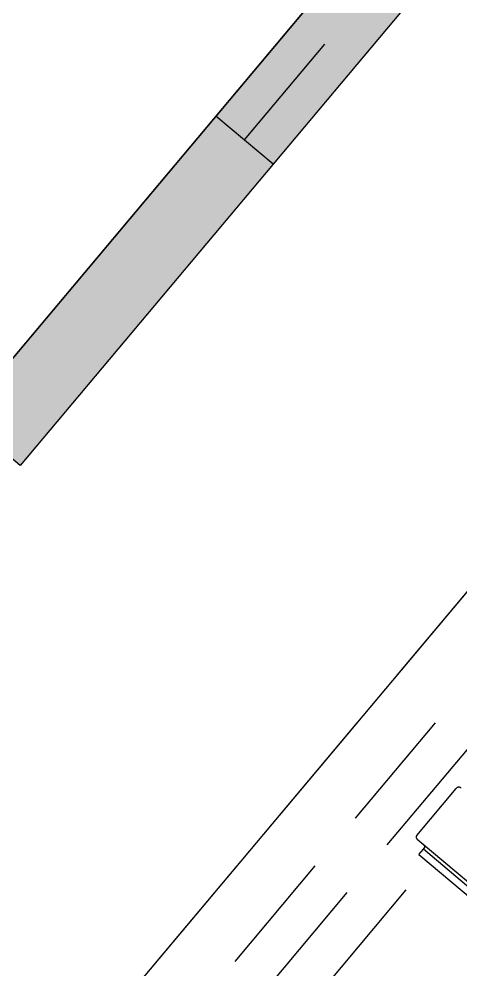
# Model space of a CAD drawing. Header units: millimetres. Extents: x 834140250 to 834644390, y 817877047 to 817987022.
# Drawn here: x 834539244 to 834540130, y 817953821 to 817955729 of the extents above; entities that cross this region are included whole.
import ezdxf

# ---------------------------------------------------------------- set-up
doc = ezdxf.new("R2010")
doc.units = ezdxf.units.MM
doc.header["$LTSCALE"] = 1000
doc.header["$MEASUREMENT"] = 0
doc.linetypes.add('3B52X-MAGP-P-L000_XB$0$HIDDEN', pattern=[0.375, 0.25, -0.125])
for name, color, linetype in [('3B52X-MAGP-P-L000_XB$0$VPA060_Hatch', 252, 'Continuous'), ('3B52X-MAGP-P-L000_XB$0$VPA220_Wall-Conc', 3, 'Continuous'), ('3B52X-MAGP-P-L000_XB$0$VPA240_road curb', 1, 'Continuous'), ('3B52X-MAGP-P-L000_XB$0$VPA383_Louvres', 1, 'Continuous'), ('3B52X-MAGP-P-L000_XB$0$VPA500_Equipment', 9, 'Continuous'), ('3B52X-MAGP-P-L000_XB$0$VPA500_Plinth', 7, 'Continuous')]:
    doc.layers.add(name, color=color, linetype=linetype)

# ---------------------------------------------------------------- blocks, each defined once
blk = doc.blocks.new('GFA_GF')
at = {"layer": '3B52X-MAGP-P-L000_XB$0$VPA060_Hatch'}
h = blk.add_hatch(dxfattribs=at)
h.set_pattern_fill('AR-CONC', color=253, scale=20, style=0)
h.set_pattern_definition([(100, (-13521.53, 17305.91), (101.8234, 101.8234), [15, -165]), (45, (-13521.53, 17305.91), (-133.0801, 75.442), [12, -132]), (150.4514, (-13513.04, 17314.4), (-31.2565, 177.2654), [12.748, -140.2284]), (96.1842, (-13552.17, 17331.63), (162.5608, 142.2321), [22.5, -247.5]), (146.6356, (-13538.62, 17343.48), (-29.0856, 268.4288), [19.122, -210.3426]), (41.1842, (-13552.17, 17331.63), (-29.0858, 268.4288), [18, -198]), (71, (-13531.66, 17340.52), (138.4217, 39.6918), [15, -165]), (16, (-13531.66, 17340.52), (-79.8194, 130.5016), [12, -132]), (121.4514, (-13520.12, 17343.83), (58.6024, 170.1933), [12.748, -140.2284]), (87.5, (-13521.53, 17305.914), (-49.43906, 44.659), [0, -130.4, 0, -134, 0, -132.5]), (57.5, (-13521.53, 17305.914), (-26.60782, 91.00918), [0, -76.4, 0, -127.4, 0, -50.5]), (17.5, (-13550.2, 17271.75), (72.08249, 78.88675), [0, -50, 0, -156, 0, -207]), (7.5, (-13563.05, 17256.43), (59.636, 102.21856), [0, -65, 0, -103.6, 0, -147])])
h.paths.add_polyline_path([(-10558.6, 17459.1), (-10687.2, 17305.9), (-13521.5, 19684.2), (-13393, 19837.4)])
h.paths.add_polyline_path([(-11946.7, 21561), (-11689.6, 21867.4), (-11153.4, 21417.5), (-11410.5, 21111.1)])
h.paths.add_polyline_path([(-8887.4, 19450.8), (-10558.6, 17459.1), (-10673.5, 17555.5), (-9098.7, 19432.3), (-11281.9, 21264.3), (-11185.5, 21379.2), (-8887.4, 19450.8)])
h.paths.add_polyline_path([(-10616.1, 23146.7), (-8996.3, 25077.2), (-8881.4, 24980.8), (-10501.2, 23050.3), (-8624.4, 21475.5), (-8065.2, 22142), (-7950.3, 22045.5), (-8625.2, 21241.2), (-10731.8, 23008.9)])
h.paths.add_polyline_path([(-8340.7, 25858.5), (-6483, 28072.4), (-6368.1, 27976), (-8225.8, 25762.1)])
h.paths.add_polyline_path([(-6258, 28340.5), (-4201.1, 30791.9), (-4086.2, 30695.5), (-6143.1, 28244.1)])
h.paths.add_polyline_path([(-6483, 28072.4), (-6258, 28340.5), (-5721.8, 27890.6), (-5946.8, 27622.5)])
h.paths.add_polyline_path([(-1611.5, 33644.7), (-1726.4, 33741.1), (-1340.7, 34200.8), (-1225.8, 34104.4)])
h.paths.add_polyline_path([(-2433.4, 32898.5), (-2240.6, 33128.3), (-2125.7, 33031.9), (-2318.5, 32802.1)])
at = {"layer": '3B52X-MAGP-P-L000_XB$0$VPA220_Wall-Conc', "color": 253}
blk.add_lwpolyline([(-8340.7, 25858.5), (-6483, 28072.4), (-6368.1, 27976), (-8225.8, 25762.1)], close=True, dxfattribs=at)
at = {"layer": '3B52X-MAGP-P-L000_XB$0$VPA240_road curb', "color": 253}
blk.add_lwpolyline([(-1340.7, 34200.8), (-11721.7, 21829.2)], dxfattribs=at)
at = {"layer": '3B52X-MAGP-P-L000_XB$0$VPA383_Louvres', "color": 253, "linetype": '3B52X-MAGP-P-L000_XB$0$HIDDEN'}
for points in [[(-7775.4, 26415.5), (-6489.8, 27947.6)], [(-7832.9, 26463.7), (-7718, 26367.3)]]:
    blk.add_lwpolyline(points, dxfattribs=at)
at = {"layer": '3B52X-MAGP-P-L000_XB$0$VPA500_Equipment', "color": 253, "linetype": '3B52X-MAGP-P-L000_XB$0$HIDDEN'}
for p, q in [((-8035.5, 24479.8), (-6428.5, 26394.9)), ((-7971.6, 24426.3), (-6647.5, 26004.3)), ((-7430.3, 25019.6), (-7351, 25114.1)), ((-7429.7, 25012.6), (-7017, 24666.2)), ((-7416.9, 24992.1), (-7415.3, 24994)), ((-7426, 24981.2), (-7416.9, 24992.1)), ((-7426, 24981.2), (-7034.7, 24652.9)), ((-7025.6, 24663.7), (-7416.9, 24992.1)), ((-7611.9, 24718.9), (-7405.9, 24964.3))]:
    blk.add_line(p, q, dxfattribs=at)
blk.add_lwpolyline([(-8191.7, 24480.4), (-6520.4, 26472.1), (-5754.4, 25829.3), (-7425.6, 23837.6)], close=True, dxfattribs=at)
for centre, radius, start, end in [((-7345.9, 25109.8), 6.67, 50, 140), ((-7426.4, 25016.4), 5, 140, 230), ((-7419.1, 24997.2), 5, 320, 50)]:
    blk.add_arc(centre, radius, start, end, dxfattribs=at)
at = {"layer": '3B52X-MAGP-P-L000_XB$0$VPA500_Plinth', "color": 253}
blk.add_lwpolyline([(-8191.7, 24480.4), (-6520.4, 26472.1), (-5754.4, 25829.3), (-7425.6, 23837.6)], close=True, dxfattribs=at)

msp = doc.modelspace()

# ---------------------------------------------------------------- block references
msp.add_blockref('GFA_GF', (834547471.4, 817929071.1))

doc.saveas('drawing.dxf')
